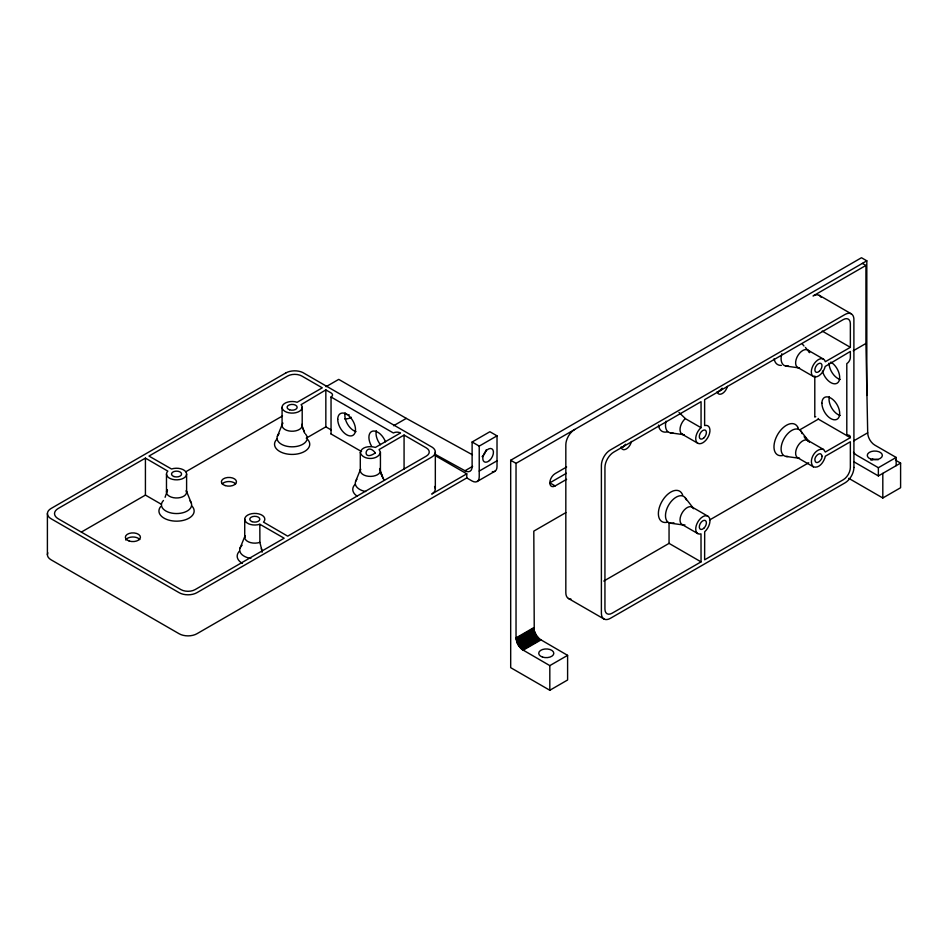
<?xml version="1.0" encoding="UTF-8"?>
<svg xmlns="http://www.w3.org/2000/svg" width="948" height="948" viewBox="0 0 948 948"><rect width="100%" height="100%" fill="white"/><g stroke="black" fill="none" stroke-linecap="round" stroke-linejoin="round"><path stroke-width="1.42" d="M380.421 470.599L380.444 452.326L379.082 449.565L404.073 435.061L426.316 447.906A10.061 5.807 0 0 1 426.316 456.118L287.694 536.153L263.497 522.111A10.061 5.807 0 0 0 256.529 513.496A10.061 5.807 0 0 0 244.88 520.215A10.061 5.807 0 0 0 259.823 524.244L284.139 538.215L195.134 589.597A10.061 5.807 0 0 1 180.902 589.597L58.195 518.746A12.573 7.264 0 0 1 58.195 508.484L145.423 458.121L167.832 471.132A10.061 5.807 0 0 0 174.799 479.759A10.061 5.807 0 0 0 186.448 473.028A10.061 5.807 0 0 0 171.517 469.011L148.978 456.071L287.611 376.036A10.061 5.807 0 0 1 301.831 376.036L322.284 387.839L297.162 402.272A10.061 5.807 0 0 0 282.255 406.194A10.061 5.807 0 0 0 293.536 413.055A10.061 5.807 0 0 0 301.097 404.666L325.839 389.901L331.042 392.899A5.024 2.903 0 0 1 331.042 397.011L331.042 433.971L361.567 451.592M360.299 470.599L360.299 452.469C361.757 446.307 370.312 445.868 375.396 447.432L400.483 432.987A5.024 2.903 0 0 0 393.373 432.987L331.042 397.011M165.094 497.297L166.374 493.564M166.753 492.474L167.5 490.306M277.373 436.293L282.291 424.23M240.022 548.205L244.94 536.13M355.607 481.454L360.524 469.39M807.767 440.358L823.717 449.589L825.305 452.042L850.356 437.632A5.024 2.903 -60 0 0 846.801 435.57L846.801 363.605A5.024 2.903 -60 0 0 850.356 357.443L850.356 351.435L825.198 366.449A10.061 5.807 -60 0 1 814.154 376.842A10.061 5.807 -60 0 1 814.462 363.297A10.061 5.807 -60 0 1 825.305 361.721L850.356 347.324L850.356 323.706A10.061 5.807 -60 0 0 843.246 319.606L704.625 399.641L704.625 425.569A10.061 5.807 -60 0 1 708.666 435.902A10.061 5.807 -60 0 1 697.017 442.621A10.061 5.807 -60 0 1 700.999 427.678L685.297 418.613A10.061 5.807 -60 0 0 680.143 428.022A10.061 5.807 -60 0 0 682.963 434.54M622.729 446.923L624.116 445.916M718.762 391.477L721.428 389.107A7.548 4.361 -60 0 1 720.93 389.687M431.648 494.109L466.772 473.834L466.772 477.934L196.911 633.75A12.573 7.264 0 0 1 179.125 633.75L51.085 559.818A12.573 7.264 0 0 1 47.827 552.803M326.029 386.713L338.732 379.378L406.313 418.388L472.412 454.779M81.445 532.029L145.423 495.093L161.231 504.218M185.855 471.737L282.516 415.935M306.228 438.177L325.839 426.861L331.042 429.859A5.024 2.903 0 0 1 331.338 430.048M393.61 425.723L406.313 418.388M259.823 524.244L259.894 542.351L262.004 550.907M435.191 454.341L464.994 470.753A10.061 5.807 60 0 0 472.116 466.641L472.116 442.005L489.891 431.731L497.013 435.843L497.013 466.641A10.061 5.807 60 0 1 492.332 471.666M472.116 442.005L479.226 446.105L497.013 435.843M464.994 470.753L472.625 466.357M479.226 471.073L497.013 460.811M565.849 512.619L533.807 531.117L534.245 630.681L536.355 635.385L539.685 639.106L567.603 655.352L567.603 679.989L549.816 690.263L510.688 667.665L510.688 460.266L861.471 257.738L866.816 260.819L866.816 395.435M477.14 481.513L494.927 471.251M510.688 460.266L516.032 463.347L866.816 260.819M813.017 295.989L865.927 265.44L862.36 263.39M566.631 466.985L555.149 473.609A7.548 4.361 -60 0 0 549.816 482.852A7.548 4.361 -60 0 0 555.149 485.933L566.631 479.309M566.394 473.289L549.816 482.852L555.149 485.933M853.224 350.807L865.927 343.472L865.927 265.44M603.793 581.065L669.051 543.382L701.058 561.868L700.999 533.89A10.061 5.807 -60 0 1 697.017 523.545A10.061 5.807 -60 0 1 708.666 516.814A10.061 5.807 -60 0 1 704.684 531.769L704.625 559.818L843.246 479.771A10.061 5.807 -60 0 0 850.356 467.459L850.356 441.756L825.329 456.213C824.203 461.415 819.463 468.774 813.408 466.854L797.706 457.789M709.495 520.037L808.691 462.766M853.721 440.867L867.704 432.798L865.927 343.472M567.603 655.352L549.816 665.615L521.91 649.38L517.691 644.13L516.032 637.897L533.807 627.623M516.056 638.62L533.842 628.358M516.139 639.379L533.925 629.116M516.269 640.161L534.056 629.887M516.459 640.955L534.245 630.681M516.696 641.749L534.482 631.486M516.98 642.554L534.767 632.28M517.312 643.348L535.099 633.074M517.691 644.13L535.478 633.868M518.106 644.901L535.893 634.639M518.568 645.647L536.355 635.385M519.066 646.37L536.841 636.108M519.587 647.057L537.374 636.795M520.132 647.709L537.919 637.447M520.713 648.314L538.488 638.051M521.305 648.87L539.08 638.608M521.91 649.38L539.685 639.106M522.526 649.83L540.301 639.556M523.142 650.21L540.929 639.947M701.058 561.868L612.064 613.249A10.061 5.807 -60 0 1 604.942 609.149L604.942 467.459A12.573 7.264 -60 0 1 613.842 452.054L701.058 401.691L701.058 427.643M853.473 452.232A10.061 5.807 60 0 0 857.028 455.396L878.369 467.708L896.156 457.446L896.156 465.658M854.219 461.984L878.369 475.932L900.6 463.098L900.6 487.734L882.813 497.996L848.744 478.325M799.958 429.728L818.349 419.146L850.356 437.632M259.894 542.351L259.823 542.375A10.061 5.807 0 0 1 248.66 541.948A10.061 5.807 0 0 1 245.07 535.833M785.951 366.094L798.856 367.871M670.355 432.833L683.259 434.611M785.951 456.426L798.856 458.204M670.355 523.189L683.271 524.955M823.468 449.423C815.47 447.373 807.589 460.906 813.408 466.854M819.297 295.361L851.316 313.847M822.189 331.065L850.356 347.324M807.767 350.037L823.468 359.102M797.706 367.457L813.408 376.522M896.156 457.446L874.814 445.122A10.061 5.807 60 0 1 867.704 432.798M895.516 460.159L900.6 463.098M682.11 434.196L697.811 443.261M692.17 507.121L707.872 516.186M682.11 524.54L697.811 533.606M434.705 455.313L466.772 473.834M466.772 477.934L472.116 481.015A10.061 5.807 60 0 0 479.226 476.915L479.226 446.105M568.421 598.472L603.995 619.008M304.794 433.355L301.82 425.024M679.005 412.451L685.357 418.554M804.153 436.72L807.826 440.927L804.579 436.732M802.198 343.828L803.975 346.008M804.508 436.992L806.049 438.877M805.421 347.442L809.604 352.656M800.705 430.866L808.703 441.152M685.12 497.617L693.106 507.915M186.389 490.957L191.306 503.033M379.556 468.94L382.945 477.662M383.016 478.527L380.504 471.914L381.795 475.695M302.779 428.081L304.296 432.039M261.399 548.418L262.086 552.234M360.299 452.469C362.551 460.491 378.276 460.432 380.421 452.469M882.813 473.36L882.813 497.996M878.369 467.708L878.369 475.932M814.794 375.965L814.794 417.096A5.024 2.903 -60 0 1 815.718 416.705M669.051 523.118L669.051 543.382M549.816 665.615L549.816 690.263M516.032 463.347L516.032 637.897M435.333 452.018L435.333 488.978M404.073 435.061L404.073 469.07M325.839 389.901L325.839 426.861M302.199 407.296L302.199 425.427M282.077 407.296L282.077 425.427M244.726 519.208L244.726 537.338M186.602 474.036L186.602 492.166M166.481 474.036L166.481 492.166M145.423 458.121L145.423 495.093M47.4 513.615L47.4 554.687M486.158 449.862A7.548 4.361 -60 0 1 482.911 455.893M482.39 456.391A7.548 4.361 -60 0 1 482.117 456.628M308.574 440.619A17.609 10.167 0 0 1 291.214 454.412A17.609 10.167 0 0 1 276.449 439.647M276.887 439.185A17.609 10.167 0 0 1 277.373 438.734M307.827 439.647A17.609 10.167 0 0 1 308.219 440.133M242.344 563.361A17.609 10.167 0 0 1 238.351 552.53M238.706 552.044A17.609 10.167 0 0 1 239.548 551.096M434.575 486.49A12.573 7.264 0 0 1 432.395 493.647M125.717 539.993A7.548 4.361 0 0 1 132.495 536.995A7.548 4.361 0 0 1 139.783 539.566M351.27 417.274A7.548 4.361 0 0 1 344.61 418.874M344.61 414.312A7.548 4.361 0 0 1 347.359 414.442M348.828 414.762A7.548 4.361 0 0 1 349.172 414.869M222.199 483.918A7.548 4.361 0 0 1 228.918 481.537A7.548 4.361 0 0 1 235.637 483.918M305.588 434.148A15.085 8.71 0 0 1 291.747 446.816A15.085 8.71 0 0 1 279.067 433.746M301.974 424.23A10.061 5.807 0 0 1 291.083 431.21A10.061 5.807 0 0 1 282.942 423.069M189.991 500.888A15.085 8.71 0 0 1 176.15 513.555A15.085 8.71 0 0 1 163.471 500.485M192.017 506.149A17.609 10.167 0 0 1 177.003 521.163A17.609 10.167 0 0 1 160.65 506.623M186.258 490.661A10.061 5.807 0 0 1 175.759 497.961A10.061 5.807 0 0 1 167.346 489.808M250.876 558.431A15.085 8.71 0 0 1 241.337 546.06M241.716 545.657A15.085 8.71 0 0 1 242.131 545.266M357.278 496.231A17.609 10.167 0 0 1 355.121 484.345M365.703 491.55A15.085 8.71 0 0 1 356.922 479.309M383.43 478.906A15.085 8.71 0 0 1 384.45 480.15M379.757 468.513A10.061 5.807 0 0 1 370.893 476.394A10.061 5.807 0 0 1 360.643 469.094M356.045 431.624A12.573 7.264 60 0 1 345.155 412.759M380.456 444.695A12.573 7.264 60 0 1 376.32 430.759M371.509 446.105A12.573 7.264 60 0 1 372.374 431.21A12.573 7.264 60 0 1 385.492 441.792M331.338 433.781A5.024 2.903 0 0 1 331.042 433.971M870.702 459.958A7.548 4.361 0 0 1 878.239 459.721M631.439 441.436A7.548 4.361 -60 0 1 626.142 449.056A7.548 4.361 -60 0 1 621.07 447.101M727.389 386.346A7.548 4.361 -60 0 1 722.175 393.61A7.548 4.361 -60 0 1 717.162 391.939M574.713 429.468A12.573 7.264 -60 0 0 565.826 444.861L565.826 592.713A12.573 7.264 -60 0 0 570.957 599.053M667.605 522.17A17.609 10.167 -60 0 1 661.799 501.741A17.609 10.167 -60 0 1 682.667 495.14M625.633 444.245A7.548 4.361 -60 0 1 625.147 444.849M624.898 445.133A7.548 4.361 -60 0 1 624.376 445.667M623.843 446.141A7.548 4.361 -60 0 1 622.445 447.077M622.172 447.207A7.548 4.361 -60 0 1 620.561 447.634M722.115 388.159A7.548 4.361 -60 0 1 721.902 388.49M720.409 390.221A7.548 4.361 -60 0 1 717.115 392.128M813.787 295.586A12.573 7.264 -60 0 1 821.075 297.269M781.365 365.383A17.609 10.167 -60 0 1 774.125 358.676M788.463 366.035A15.085 8.71 -60 0 1 781.448 355.168M781.614 354.457A15.085 8.71 -60 0 1 781.804 353.746M799.508 367.931A10.061 5.807 -60 0 1 798.109 355.168A10.061 5.807 -60 0 1 809.497 352.301M667.605 431.814A17.609 10.167 -60 0 1 658.493 425.071M672.867 432.774A15.085 8.71 -60 0 1 666.017 421.196M684.243 434.658A10.061 5.807 -60 0 1 683.579 434.658M684.942 524.919A10.061 5.807 -60 0 1 681.849 513.389A10.061 5.807 -60 0 1 693.64 508.732M673.945 522.834A15.085 8.71 -60 0 1 668.233 505.829A15.085 8.71 -60 0 1 686.316 499.833M782.894 455.478A17.609 10.167 -60 0 1 776.957 435.784A17.609 10.167 -60 0 1 797.659 426.979M797.801 427.252A17.609 10.167 -60 0 1 798.453 428.994M787.93 456.45A15.085 8.71 -60 0 1 784.624 437.703A15.085 8.71 -60 0 1 802.067 433.603M799.508 458.263A10.061 5.807 -60 0 1 797.576 446.401A10.061 5.807 -60 0 1 808.893 441.413M809.071 441.685A10.061 5.807 -60 0 1 809.379 442.301M840.212 379.496A12.573 7.264 60 0 1 829.026 363.108M840.212 415.485A12.573 7.264 60 0 1 829.322 396.62M830.804 362.089A12.573 7.264 60 0 1 839.632 376.261A12.573 7.264 60 0 1 832.854 383.525A12.573 7.264 60 0 1 822.437 371.035M818.302 418.471A5.024 2.903 -60 0 1 818.349 419.146M871.97 459.91A7.548 4.361 0 0 1 872.729 458.856M375.337 452.919C360.572 463.027 365.774 440.512 375.337 452.919M821.987 456.083C822.817 459.946 815.505 466.12 814.877 459.981C814.32 456.32 821.027 450.347 821.987 456.083M853.923 467.459L853.887 468.371A12.573 7.264 -60 0 1 845.024 482.852L610.287 618.38A12.573 7.264 -60 0 1 601.388 613.249L601.388 465.397A12.573 7.264 -60 0 1 610.287 450.004L845.024 314.475A12.573 7.264 -60 0 1 853.887 318.729L853.923 467.459M285.822 372.955L51.085 508.484A12.573 7.264 0 0 0 51.085 518.746L179.125 592.678A12.573 7.264 0 0 0 196.911 592.678L431.648 457.149A12.573 7.264 0 0 0 432.395 447.349L302.803 372.528A12.573 7.264 0 0 0 285.822 372.955M489.5 460.503A7.548 4.361 -60 0 0 491.894 448.819A7.548 4.361 -60 0 0 482.959 456.735A7.548 4.361 -60 0 0 489.5 460.503M129.118 541A7.548 4.361 0 0 0 140.434 537.232A7.548 4.361 0 0 0 129.118 533.463A7.548 4.361 0 0 0 129.118 541M225.15 485.566A7.548 4.361 0 0 0 236.467 481.785A7.548 4.361 0 0 0 225.15 478.017A7.548 4.361 0 0 0 225.15 485.566M289.626 409.82A5.024 2.903 0 0 0 297.162 407.296A5.024 2.903 0 0 0 289.626 404.784A5.024 2.903 0 0 0 289.626 409.82M174.029 476.56A5.024 2.903 0 0 0 181.578 474.036A5.024 2.903 0 0 0 174.029 471.523A5.024 2.903 0 0 0 174.029 476.56M252.049 521.649A5.024 2.903 0 0 0 259.811 519.362A5.024 2.903 0 0 0 252.5 516.624A5.024 2.903 0 0 0 252.049 521.649M337.737 419.348A12.573 7.264 60 0 0 351.068 435.938A12.573 7.264 60 0 0 351.068 418.163A12.573 7.264 60 0 0 337.737 419.348M870.702 459.045A7.548 4.361 0 0 0 882.351 455.621A7.548 4.361 0 0 0 871.39 451.509A7.548 4.361 0 0 0 870.702 459.045M819.356 371.249A5.024 2.903 -60 0 0 820.956 363.451A5.024 2.903 -60 0 0 814.996 368.736A5.024 2.903 -60 0 0 819.356 371.249M703.76 437.988A5.024 2.903 -60 0 0 705.359 430.191A5.024 2.903 -60 0 0 699.411 435.476A5.024 2.903 -60 0 0 703.76 437.988M703.76 528.332A5.024 2.903 -60 0 0 705.359 520.535A5.024 2.903 -60 0 0 699.411 525.82A5.024 2.903 -60 0 0 703.76 528.332M821.904 403.208A12.573 7.264 60 0 0 835.247 419.798A12.573 7.264 60 0 0 835.247 402.011A12.573 7.264 60 0 0 821.904 403.208M542.493 657.071A7.548 4.361 0 0 0 553.81 653.29A7.548 4.361 0 0 0 542.493 649.522A7.548 4.361 0 0 0 542.493 657.071"/></g></svg>
